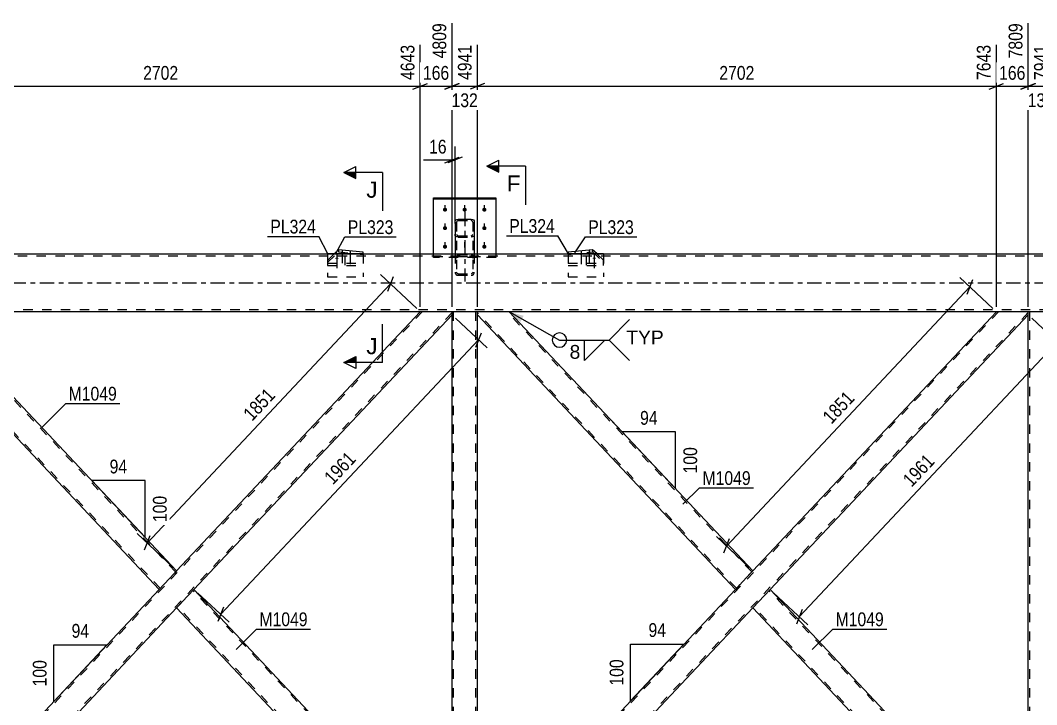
# Model space of a CAD drawing. Header units: millimetres. Extents: x -107 to 734, y -429 to 165.
# Drawn here: x 102.5 to 314.1, y -87.8 to 54.6 of the extents above; entities that cross this region are included whole.
import ezdxf

# ---------------------------------------------------------------- set-up
doc = ezdxf.new("R2010")
doc.units = ezdxf.units.MM
doc.linetypes.add('DXK_LINE_DOT2', pattern=[3.9198, 1.9599, -1.9599])
doc.linetypes.add('DXK_LINE_DOT3', pattern=[5.9187, 2.979, -0.9799, 0.9799, -0.9799])
doc.styles.add('Arial', font='ARIAL.TTF', dxfattribs={"height": 0.2})
doc.styles.add('Arial Narrow', font='ARIALN.TTF', dxfattribs={"height": 0.2})

# ---------------------------------------------------------------- blocks, each defined once
blk = doc.blocks.new('Bolt-761544594-1786 - 1651')
at = {"linetype": 'Continuous'}
for points in [[(168.38, 5), (168.3, 5.01), (168.23, 5.02), (168.17, 5.03), (168.11, 5.05), (168.07, 5.07), (168.04, 5.09), (168.02, 5.11), (168.02, 5.14), (168.04, 5.17), (168.07, 5.19), (168.11, 5.21), (168.17, 5.23), (168.23, 5.24), (168.3, 5.25), (168.38, 5.25), (168.45, 5.25), (168.52, 5.24), (168.59, 5.23), (168.65, 5.21), (168.69, 5.19), (168.72, 5.17), (168.74, 5.14), (168.74, 5.11), (168.72, 5.09), (168.69, 5.07), (168.65, 5.05), (168.59, 5.03), (168.52, 5.02), (168.45, 5.01)], [(169.45, 6.04), (169.37, 6.04), (169.3, 6.05), (169.24, 6.06), (169.18, 6.08), (169.14, 6.1), (169.1, 6.12), (169.09, 6.15), (169.09, 6.17), (169.1, 6.2), (169.14, 6.22), (169.18, 6.24), (169.24, 6.26), (169.3, 6.27), (169.37, 6.28), (169.45, 6.28), (169.52, 6.28), (169.59, 6.27), (169.66, 6.26), (169.71, 6.24), (169.76, 6.22), (169.79, 6.2), (169.81, 6.17), (169.81, 6.15), (169.79, 6.12), (169.76, 6.1), (169.71, 6.08), (169.66, 6.06), (169.59, 6.05), (169.52, 6.04)], [(171.14, 5.83), (171.07, 5.83), (171, 5.84), (170.93, 5.85), (170.88, 5.87), (170.83, 5.89), (170.8, 5.92), (170.79, 5.94), (170.79, 5.97), (170.8, 5.99), (170.83, 6.02), (170.88, 6.04), (170.93, 6.05), (171, 6.07), (171.07, 6.07), (171.14, 6.08), (171.22, 6.07), (171.29, 6.07), (171.36, 6.05), (171.41, 6.04), (171.46, 6.02), (171.49, 5.99), (171.5, 5.97), (171.5, 5.94), (171.49, 5.92), (171.46, 5.89), (171.41, 5.87), (171.36, 5.85), (171.29, 5.84), (171.22, 5.83)]]:
    blk.add_hatch(color=1, dxfattribs=at).paths.add_polyline_path(points)
at = {"color": 1, "linetype": 'Continuous'}
for p, q in [((169.45, 6.91), (169.45, 4.09)), ((171.14, 6.71), (171.14, 3.89)), ((168.38, 5.88), (168.38, 3.06))]:
    blk.add_line(p, q, dxfattribs=at)
at = {"color": 1, "linetype": 'DXK_LINE_DOT2'}
blk.add_line((170.07, 5.67), (170.07, 2.85), dxfattribs=at)
blk = doc.blocks.new('Part-761544594-1879 - 1651')
at = {"color": 2, "linetype": 'Continuous'}
for p, q in [((193, 12.66), (193.05, 12.89)), ((193.05, 12.89), (193.19, 13.09)), ((193.19, 13.09), (193.39, 13.22)), ((193.39, 13.22), (193.64, 13.26)), ((193.64, 13.26), (196.36, 13.26)), ((196.36, 13.26), (196.6, 13.22)), ((196.6, 13.22), (196.81, 13.09)), ((196.81, 13.09), (196.95, 12.89)), ((196.95, 12.89), (197, 12.66)), ((193, 12.66), (193, 6)), ((197, 12.66), (197, 6))]:
    blk.add_line(p, q, dxfattribs=at)
at = {"color": 7, "linetype": 'DXK_LINE_DOT2'}
for p, q in [((193.34, 12.78), (193.32, 12.66)), ((193.41, 12.87), (193.34, 12.78)), ((193.52, 12.94), (193.41, 12.87)), ((193.64, 12.96), (193.52, 12.94)), ((193.64, 12.96), (196.36, 12.96)), ((196.48, 12.94), (196.36, 12.96)), ((196.59, 12.87), (196.48, 12.94)), ((196.65, 12.78), (196.59, 12.87)), ((196.68, 12.66), (196.65, 12.78)), ((193.32, 12.66), (193.32, 2.25)), ((196.68, 12.66), (196.68, 2.25)), ((193.05, 9.88), (193, 10.11)), ((193.19, 9.68), (193.05, 9.88)), ((193.39, 9.55), (193.19, 9.68)), ((193.32, 10.11), (193.34, 9.99)), ((193.34, 9.99), (193.41, 9.89)), ((193.64, 9.5), (193.39, 9.55)), ((193.41, 9.89), (193.52, 9.83)), ((193.52, 9.83), (193.64, 9.8)), ((193.64, 9.8), (196.36, 9.8)), ((193.64, 9.5), (196.36, 9.5)), ((196.36, 9.8), (196.48, 9.83)), ((196.6, 9.55), (196.36, 9.5)), ((196.48, 9.83), (196.59, 9.89)), ((196.59, 9.89), (196.6, 9.92)), ((196.6, 9.92), (196.65, 9.99)), ((196.81, 9.68), (196.6, 9.55)), ((196.65, 9.99), (196.68, 10.11)), ((196.95, 9.88), (196.81, 9.68)), ((197, 10.11), (196.95, 9.88)), ((193, 6), (193, 2.25)), ((193.05, 5.41), (193, 5.15)), ((193.32, 5.15), (193.34, 5.28)), ((193.64, 5.83), (193.39, 5.77)), ((193.52, 5.46), (193.64, 5.49)), ((193.64, 5.83), (196.36, 5.83)), ((193.64, 5.49), (196.36, 5.49)), ((196.6, 5.77), (196.36, 5.83)), ((196.36, 5.49), (196.48, 5.46)), ((196.65, 5.28), (196.68, 5.15)), ((197, 5.15), (196.95, 5.41)), ((197, 6), (197, 2.25)), ((193, 2.25), (193.05, 1.99)), ((193.34, 2.12), (193.32, 2.25)), ((196.68, 2.25), (196.65, 2.12)), ((196.95, 1.99), (197, 2.25)), ((193.39, 1.62), (193.64, 1.57)), ((193.64, 1.91), (193.52, 1.94)), ((193.64, 1.91), (196.36, 1.91)), ((193.64, 1.57), (196.36, 1.57)), ((196.48, 1.94), (196.36, 1.91)), ((196.36, 1.57), (196.6, 1.62))]:
    blk.add_line(p, q, dxfattribs=at)
at = {"color": 7, "linetype": 'DXK_LINE_DOT3'}
blk.add_line((195, 14.8), (195, 0.28), dxfattribs=at)
at = {"color": 7, "linetype": 'DXK_LINE_DOT2'}
for centre, radius, start, end in [((193.65, 5.16), 0.331, 114.32, 159.2417), ((196.35, 5.16), 0.331, 20.7583, 65.68), ((196.33, 5.17), 0.662, 20.7583, 65.68), ((193.65, 2.24), 0.331, 200.7583, 245.68), ((196.35, 2.24), 0.331, 294.32, 339.2417), ((193.67, 2.22), 0.662, 200.7583, 245.68), ((196.33, 2.22), 0.662, 294.32, 339.2417)]:
    blk.add_arc(centre, radius, start, end, dxfattribs=at)
blk = doc.blocks.new('Part-761544594-1755 - 1651')
at = {"color": 2, "linetype": 'Continuous'}
for p, q in [((563.64, 6), (0, 6)), ((437.4, -6), (0, -6))]:
    blk.add_line(p, q, dxfattribs=at)
at = {"color": 7, "linetype": 'DXK_LINE_DOT2'}
for p, q in [((0, 5.6), (563.64, 5.6)), ((563.64, -5.6), (0, -5.6))]:
    blk.add_line(p, q, dxfattribs=at)
at = {"color": 7, "linetype": 'DXK_LINE_DOT3'}
blk.add_line((0, 0), (563.64, 0), dxfattribs=at)
blk = doc.blocks.new('Part-761544594-1883 - 1651')
at = {"color": 2, "linetype": 'Continuous'}
for p, q in [((216.53, 6.08), (216.53, 6)), ((216.53, 6.08), (223.92, 6.08)), ((223.92, 6.08), (223.92, 6))]:
    blk.add_line(p, q, dxfattribs=at)
at = {"color": 7, "linetype": 'DXK_LINE_DOT2'}
for p, q in [((216.53, 6), (216.53, 1.28)), ((223.92, 6), (223.92, 1.28)), ((216.53, 1.28), (223.92, 1.28))]:
    blk.add_line(p, q, dxfattribs=at)
blk = doc.blocks.new('Bolt-761544594-1757 - 1651')
at = {"linetype": 'Continuous'}
for points in [[(190.9, 15.65), (190.99, 15.64), (191.08, 15.61), (191.16, 15.57), (191.23, 15.51), (191.28, 15.44), (191.32, 15.36), (191.34, 15.28), (191.34, 15.19), (191.32, 15.11), (191.28, 15.03), (191.23, 14.96), (191.16, 14.9), (191.08, 14.86), (190.99, 14.83), (190.9, 14.82), (190.81, 14.83), (190.72, 14.86), (190.64, 14.9), (190.57, 14.96), (190.52, 15.03), (190.48, 15.11), (190.46, 15.19), (190.46, 15.28), (190.48, 15.36), (190.52, 15.44), (190.57, 15.51), (190.64, 15.57), (190.72, 15.61), (190.81, 15.64)], [(195, 15.65), (195.09, 15.64), (195.18, 15.61), (195.26, 15.57), (195.33, 15.51), (195.38, 15.44), (195.42, 15.36), (195.44, 15.28), (195.44, 15.19), (195.42, 15.11), (195.38, 15.03), (195.33, 14.96), (195.26, 14.9), (195.18, 14.86), (195.09, 14.83), (195, 14.82), (194.91, 14.83), (194.82, 14.86), (194.74, 14.9), (194.67, 14.96), (194.62, 15.03), (194.58, 15.11), (194.56, 15.19), (194.56, 15.28), (194.58, 15.36), (194.62, 15.44), (194.67, 15.51), (194.74, 15.57), (194.82, 15.61), (194.91, 15.64)], [(199.1, 15.65), (199.19, 15.64), (199.28, 15.61), (199.36, 15.57), (199.43, 15.51), (199.48, 15.44), (199.52, 15.36), (199.54, 15.28), (199.54, 15.19), (199.52, 15.11), (199.48, 15.03), (199.43, 14.96), (199.36, 14.9), (199.28, 14.86), (199.19, 14.83), (199.1, 14.82), (199.01, 14.83), (198.92, 14.86), (198.84, 14.9), (198.77, 14.96), (198.72, 15.03), (198.68, 15.11), (198.66, 15.19), (198.66, 15.28), (198.68, 15.36), (198.72, 15.44), (198.77, 15.51), (198.84, 15.57), (198.92, 15.61), (199.01, 15.64)], [(190.9, 11.8), (190.99, 11.79), (191.08, 11.76), (191.16, 11.72), (191.23, 11.66), (191.28, 11.59), (191.32, 11.51), (191.34, 11.43), (191.34, 11.34), (191.32, 11.26), (191.28, 11.18), (191.23, 11.11), (191.16, 11.05), (191.08, 11.01), (190.99, 10.98), (190.9, 10.97), (190.81, 10.98), (190.72, 11.01), (190.64, 11.05), (190.57, 11.11), (190.52, 11.18), (190.48, 11.26), (190.46, 11.34), (190.46, 11.43), (190.48, 11.51), (190.52, 11.59), (190.57, 11.66), (190.64, 11.72), (190.72, 11.76), (190.81, 11.79)], [(199.1, 11.8), (199.19, 11.79), (199.28, 11.76), (199.36, 11.72), (199.43, 11.66), (199.48, 11.59), (199.52, 11.51), (199.54, 11.43), (199.54, 11.34), (199.52, 11.26), (199.48, 11.18), (199.43, 11.11), (199.36, 11.05), (199.28, 11.01), (199.19, 10.98), (199.1, 10.97), (199.01, 10.98), (198.92, 11.01), (198.84, 11.05), (198.77, 11.11), (198.72, 11.18), (198.68, 11.26), (198.66, 11.34), (198.66, 11.43), (198.68, 11.51), (198.72, 11.59), (198.77, 11.66), (198.84, 11.72), (198.92, 11.76), (199.01, 11.79)], [(190.9, 7.94), (190.99, 7.94), (191.08, 7.91), (191.16, 7.87), (191.23, 7.81), (191.28, 7.74), (191.32, 7.66), (191.34, 7.57), (191.34, 7.49), (191.32, 7.4), (191.28, 7.32), (191.23, 7.25), (191.16, 7.2), (191.08, 7.15), (190.99, 7.13), (190.9, 7.12), (190.81, 7.13), (190.72, 7.15), (190.64, 7.2), (190.57, 7.25), (190.52, 7.32), (190.48, 7.4), (190.46, 7.49), (190.46, 7.57), (190.48, 7.66), (190.52, 7.74), (190.57, 7.81), (190.64, 7.87), (190.72, 7.91), (190.81, 7.94)], [(199.1, 7.94), (199.19, 7.94), (199.28, 7.91), (199.36, 7.87), (199.43, 7.81), (199.48, 7.74), (199.52, 7.66), (199.54, 7.57), (199.54, 7.49), (199.52, 7.4), (199.48, 7.32), (199.43, 7.25), (199.36, 7.2), (199.28, 7.15), (199.19, 7.13), (199.1, 7.12), (199.01, 7.13), (198.92, 7.15), (198.84, 7.2), (198.77, 7.25), (198.72, 7.32), (198.68, 7.4), (198.66, 7.49), (198.66, 7.57), (198.68, 7.66), (198.72, 7.74), (198.77, 7.81), (198.84, 7.87), (198.92, 7.91), (199.01, 7.94)]]:
    blk.add_hatch(color=1, dxfattribs=at).paths.add_polyline_path(points)
at = {"color": 1, "linetype": 'Continuous'}
for p, q in [((190.9, 15.06), (190.9, 16.19)), ((195, 15.06), (195, 16.19)), ((199.1, 15.06), (199.1, 16.19)), ((190.9, 11.21), (190.9, 12.34)), ((199.1, 11.21), (199.1, 12.34)), ((190.9, 7.35), (190.9, 8.49)), ((199.1, 7.35), (199.1, 8.49))]:
    blk.add_line(p, q, dxfattribs=at)
at = {"color": 1, "linetype": 'DXK_LINE_DOT2'}
blk.add_line((195, 7.35), (195, 8.49), dxfattribs=at)
blk = doc.blocks.new('Bolt-761544594-1758 - 1651')
at = {"linetype": 'Continuous'}
for points in [[(219.23, 5.83), (219.16, 5.83), (219.09, 5.84), (219.02, 5.85), (218.97, 5.87), (218.92, 5.89), (218.89, 5.92), (218.88, 5.94), (218.88, 5.97), (218.89, 5.99), (218.92, 6.02), (218.97, 6.04), (219.02, 6.05), (219.09, 6.07), (219.16, 6.07), (219.23, 6.08), (219.31, 6.07), (219.38, 6.07), (219.45, 6.05), (219.5, 6.04), (219.55, 6.02), (219.58, 5.99), (219.59, 5.97), (219.59, 5.94), (219.58, 5.92), (219.55, 5.89), (219.5, 5.87), (219.45, 5.85), (219.38, 5.84), (219.31, 5.83)], [(220.93, 6.04), (220.86, 6.04), (220.78, 6.05), (220.72, 6.06), (220.66, 6.08), (220.62, 6.1), (220.59, 6.12), (220.57, 6.15), (220.57, 6.17), (220.59, 6.2), (220.62, 6.22), (220.66, 6.24), (220.72, 6.26), (220.78, 6.27), (220.86, 6.28), (220.93, 6.28), (221.01, 6.28), (221.08, 6.27), (221.14, 6.26), (221.2, 6.24), (221.24, 6.22), (221.27, 6.2), (221.29, 6.17), (221.29, 6.15), (221.27, 6.12), (221.24, 6.1), (221.2, 6.08), (221.14, 6.06), (221.08, 6.05), (221.01, 6.04)], [(222, 5), (221.93, 5.01), (221.85, 5.02), (221.79, 5.03), (221.73, 5.05), (221.69, 5.07), (221.66, 5.09), (221.64, 5.12), (221.64, 5.14), (221.66, 5.17), (221.69, 5.19), (221.73, 5.21), (221.79, 5.23), (221.85, 5.24), (221.93, 5.25), (222, 5.25), (222.08, 5.25), (222.15, 5.24), (222.21, 5.23), (222.27, 5.21), (222.31, 5.19), (222.34, 5.17), (222.36, 5.14), (222.36, 5.12), (222.34, 5.09), (222.31, 5.07), (222.27, 5.05), (222.21, 5.03), (222.15, 5.02), (222.08, 5.01)]]:
    blk.add_hatch(color=1, dxfattribs=at).paths.add_polyline_path(points)
at = {"color": 1, "linetype": 'Continuous'}
for p, q in [((219.23, 6.71), (219.23, 3.89)), ((220.93, 6.91), (220.93, 4.09)), ((222, 5.88), (222, 3.06))]:
    blk.add_line(p, q, dxfattribs=at)
at = {"color": 1, "linetype": 'DXK_LINE_DOT2'}
blk.add_line((220.3, 5.67), (220.3, 2.85), dxfattribs=at)
blk = doc.blocks.new('Part-761544594-1886 - 1651')
at = {"color": 2, "linetype": 'Continuous'}
for p, q in [((188.5, 6), (188.5, 17.71)), ((188.5, 17.71), (201.5, 17.71)), ((188.5, 17.49), (201.5, 17.49)), ((201.5, 17.71), (201.5, 6))]:
    blk.add_line(p, q, dxfattribs=at)
at = {"color": 7, "linetype": 'DXK_LINE_DOT2'}
for p, q in [((188.5, 5.28), (188.5, 6)), ((188.5, 5.49), (201.5, 5.49)), ((201.5, 5.28), (188.5, 5.28)), ((201.5, 6), (201.5, 5.28))]:
    blk.add_line(p, q, dxfattribs=at)
blk = doc.blocks.new('Part-761544594-1898 - 1651')
at = {"color": 2, "linetype": 'Continuous'}
for p, q in [((166.46, 6.08), (166.46, 6)), ((166.46, 6.08), (173.85, 6.08)), ((173.85, 6.08), (173.85, 6))]:
    blk.add_line(p, q, dxfattribs=at)
at = {"color": 7, "linetype": 'DXK_LINE_DOT2'}
for p, q in [((166.46, 6), (166.46, 1.28)), ((173.85, 6), (173.85, 1.28)), ((166.46, 1.28), (173.85, 1.28))]:
    blk.add_line(p, q, dxfattribs=at)
blk = doc.blocks.new('Part-761544594-1921 - 1651')
at = {"color": 7, "linetype": 'DXK_LINE_DOT2'}
for p, q in [((317.64, -6), (312.36, -6)), ((312.36, -6.66), (312.36, -6)), ((312.68, -121.6), (312.68, -6)), ((317.32, -121.6), (317.32, -6)), ((317.64, -6.66), (317.64, -6)), ((312.36, -121.6), (312.36, -120.94)), ((312.36, -121.6), (317.64, -121.6)), ((317.64, -121.6), (317.64, -120.94))]:
    blk.add_line(p, q, dxfattribs=at)
at = {"color": 2, "linetype": 'Continuous'}
for p, q in [((312.36, -120.94), (312.36, -6.66)), ((317.64, -120.94), (317.64, -6.66))]:
    blk.add_line(p, q, dxfattribs=at)
blk = doc.blocks.new('Part-761544594-1931 - 1651')
at = {"color": 7, "linetype": 'DXK_LINE_DOT2'}
for p, q in [((197.64, -6), (192.36, -6)), ((192.36, -6.66), (192.36, -6)), ((192.68, -121.6), (192.68, -6)), ((197.32, -121.6), (197.32, -6)), ((197.64, -6.66), (197.64, -6)), ((192.36, -121.6), (192.36, -120.94)), ((192.36, -121.6), (197.64, -121.6)), ((197.64, -121.6), (197.64, -120.94))]:
    blk.add_line(p, q, dxfattribs=at)
at = {"color": 2, "linetype": 'Continuous'}
for p, q in [((192.36, -120.94), (192.36, -6.66)), ((197.64, -120.94), (197.64, -6.66))]:
    blk.add_line(p, q, dxfattribs=at)
blk = doc.blocks.new('Part-761544594-1944 - 1651')
at = {"color": 2, "linetype": 'Continuous'}
for p, q in [((135, -67.65), (138.62, -63.8)), ((138.62, -63.8), (192.36, -120.94)), ((185.73, -121.6), (135, -67.65)), ((192.36, -120.94), (192.36, -121.6))]:
    blk.add_line(p, q, dxfattribs=at)
at = {"color": 7, "linetype": 'DXK_LINE_DOT2'}
for p, q in [((192.36, -121.41), (138.4, -64.03)), ((135.22, -67.42), (135.24, -67.4)), ((186.17, -121.6), (135.22, -67.42)), ((192.36, -121.6), (185.73, -121.6))]:
    blk.add_line(p, q, dxfattribs=at)
blk = doc.blocks.new('Part-761544594-1949 - 1651')
at = {"color": 2, "linetype": 'Continuous'}
for p, q in [((255, -67.65), (258.62, -63.8)), ((258.62, -63.8), (312.36, -120.94)), ((305.73, -121.6), (255, -67.65)), ((312.36, -120.94), (312.36, -121.6))]:
    blk.add_line(p, q, dxfattribs=at)
at = {"color": 7, "linetype": 'DXK_LINE_DOT2'}
for p, q in [((312.36, -121.41), (258.4, -64.03)), ((255.22, -67.42), (255.24, -67.4)), ((306.17, -121.6), (255.22, -67.42)), ((312.36, -121.6), (305.73, -121.6))]:
    blk.add_line(p, q, dxfattribs=at)
blk = doc.blocks.new('Part-761544594-1969 - 1651')
at = {"color": 7, "linetype": 'DXK_LINE_DOT2'}
for p, q in [((186.17, -6), (77.64, -121.41)), ((192.36, -6.19), (83.83, -121.6)), ((192.36, -6), (185.73, -6)), ((135, -59.95), (131.38, -63.8)), ((138.62, -63.8), (135, -67.65)), ((84.27, -121.6), (77.64, -121.6))]:
    blk.add_line(p, q, dxfattribs=at)
at = {"color": 2, "linetype": 'Continuous'}
for p, q in [((185.73, -6), (135, -59.95)), ((192.36, -6.66), (192.36, -6)), ((192.36, -6.66), (138.62, -63.8)), ((131.38, -63.8), (77.64, -120.94)), ((84.27, -121.6), (135, -67.65)), ((77.64, -121.6), (77.64, -120.94))]:
    blk.add_line(p, q, dxfattribs=at)
blk = doc.blocks.new('Part-761544594-1974 - 1651')
at = {"color": 2, "linetype": 'Continuous'}
for p, q in [((77.64, -6.66), (77.64, -6)), ((135, -59.95), (84.27, -6)), ((131.38, -63.8), (77.64, -6.66)), ((134.56, -60.41), (131.38, -63.8)), ((135, -59.95), (134.56, -60.41))]:
    blk.add_line(p, q, dxfattribs=at)
at = {"color": 7, "linetype": 'DXK_LINE_DOT2'}
for p, q in [((84.27, -6), (77.64, -6)), ((131.6, -63.57), (77.64, -6.19)), ((134.78, -60.18), (83.83, -6)), ((131.6, -63.57), (131.61, -63.55))]:
    blk.add_line(p, q, dxfattribs=at)
blk = doc.blocks.new('Part-761544594-1979 - 1651')
at = {"color": 7, "linetype": 'DXK_LINE_DOT2'}
for p, q in [((306.17, -6), (197.64, -121.41)), ((312.36, -6.19), (203.83, -121.6)), ((312.36, -6), (305.73, -6)), ((255, -59.95), (251.38, -63.8)), ((258.62, -63.8), (255, -67.65)), ((204.27, -121.6), (197.64, -121.6))]:
    blk.add_line(p, q, dxfattribs=at)
at = {"color": 2, "linetype": 'Continuous'}
for p, q in [((305.73, -6), (255, -59.95)), ((312.36, -6.66), (312.36, -6)), ((312.36, -6.66), (258.62, -63.8)), ((251.38, -63.8), (197.64, -120.94)), ((204.27, -121.6), (255, -67.65)), ((197.64, -121.6), (197.64, -120.94))]:
    blk.add_line(p, q, dxfattribs=at)
blk = doc.blocks.new('Part-761544594-1990 - 1651')
at = {"color": 2, "linetype": 'Continuous'}
for p, q in [((197.64, -6.66), (197.64, -6)), ((255, -59.95), (204.27, -6)), ((251.38, -63.8), (197.64, -6.66)), ((254.56, -60.41), (251.38, -63.8)), ((255, -59.95), (254.56, -60.41))]:
    blk.add_line(p, q, dxfattribs=at)
at = {"color": 7, "linetype": 'DXK_LINE_DOT2'}
for p, q in [((204.27, -6), (197.64, -6)), ((251.6, -63.57), (197.64, -6.19)), ((254.78, -60.18), (203.83, -6)), ((251.6, -63.57), (251.61, -63.55))]:
    blk.add_line(p, q, dxfattribs=at)
blk = doc.blocks.new('Part-761544594-2110 - 1651')
at = {"color": 7, "linetype": 'DXK_LINE_DOT2'}
for p, q in [((166.46, 4.26), (168.73, 6.45)), ((168.73, 6.9), (168.73, 6.45)), ((168.73, 6.45), (173.85, 5.93)), ((167.88, 6.08), (166.46, 4.71)), ((166.46, 4.71), (166.46, 3.64)), ((173.85, 6.08), (173.85, 3.64)), ((166.46, 4.09), (173.85, 4.09)), ((166.46, 3.64), (173.85, 3.64))]:
    blk.add_line(p, q, dxfattribs=at)
at = {"color": 2, "linetype": 'Continuous'}
for p, q in [((168.73, 6.9), (167.88, 6.08)), ((173.85, 6.39), (168.73, 6.9)), ((173.85, 6.08), (173.85, 6.39))]:
    blk.add_line(p, q, dxfattribs=at)
blk = doc.blocks.new('Part-761544594-2113 - 1651')
at = {"color": 2, "linetype": 'Continuous'}
for p, q in [((221.65, 6.9), (216.53, 6.39)), ((216.53, 6.39), (216.53, 6.08)), ((222.5, 6.08), (221.65, 6.9))]:
    blk.add_line(p, q, dxfattribs=at)
at = {"color": 7, "linetype": 'DXK_LINE_DOT2'}
for p, q in [((216.53, 5.93), (221.65, 6.45)), ((221.65, 6.9), (221.65, 6.45)), ((221.65, 6.45), (223.92, 4.26)), ((216.53, 6.08), (216.53, 3.64)), ((223.92, 4.71), (222.5, 6.08)), ((223.92, 3.64), (223.92, 4.71)), ((216.53, 4.09), (223.92, 4.09)), ((216.53, 3.64), (223.92, 3.64))]:
    blk.add_line(p, q, dxfattribs=at)
blk = doc.blocks.new('AngleDimension-761544594-10087 - 1651')
at = {"color": 7, "linetype": 'Continuous'}
for p, q in [((109.41, -75.36), (120.5, -75.36)), ((109.41, -87.16), (120.5, -75.36)), ((109.41, -87.16), (109.41, -75.36)), ((117.59, -78.46), (120.5, -75.36))]:
    blk.add_line(p, q, dxfattribs=at)
at = {"color": 0}
for points in [[(117.38, -74.46), (117.38, -70.26), (112.53, -70.26), (112.53, -74.46)], [(108.51, -77.92), (104.31, -77.92), (104.31, -84.6), (108.51, -84.6)]]:
    blk.add_wipeout(points, dxfattribs=at)
at = {"color": 3, "style": 'Arial Narrow'}
blk.add_text('94', height=2.863, dxfattribs=at).set_placement((113.13, -73.86))
blk.add_text('100', height=2.863, rotation=90.0002, dxfattribs=at).set_placement((107.91, -84))
blk = doc.blocks.new('StraightDimension-761544594-9947 - 1651')
at = {"color": 7, "linetype": 'Continuous'}
for p, q in [((313.09, -7.35), (320.17, -14.01)), ((264.69, -69.5), (318.42, -12.36)), ((317.83, -13.87), (319.02, -10.86)), ((259.35, -64.49), (266.44, -71.15)), ((265.28, -68), (264.1, -71.01))]:
    blk.add_line(p, q, dxfattribs=at)
at = {"color": 0}
blk.add_wipeout([(293.93, -37.32), (290.87, -34.44), (285.04, -40.64), (288.09, -43.52)], dxfattribs=at)
at = {"color": 3, "style": 'Arial Narrow'}
blk.add_text('1961', height=2.863, rotation=46.7591, dxfattribs=at).set_placement((288.07, -42.67))
blk = doc.blocks.new('StraightDimension-761544594-2381 - 1651')
at = {"color": 7, "linetype": 'Continuous'}
for p, q in [((77.64, -5), (77.64, 49.55)), ((185.73, -5), (185.73, 49.55)), ((79.14, 41.53), (76.14, 40.33)), ((77.64, 40.93), (185.73, 40.93)), ((184.23, 40.33), (187.23, 41.53))]:
    blk.add_line(p, q, dxfattribs=at)
at = {"color": 0, "linetype": 'Continuous'}
blk.add_wipeout([(185.13, 50.15), (180.93, 50.15), (180.93, 41.63), (185.13, 41.63)], dxfattribs=at)
at = {"color": 0}
blk.add_wipeout([(135.94, 41.68), (135.94, 45.88), (127.43, 45.88), (127.43, 41.68)], dxfattribs=at)
at = {"color": 3, "linetype": 'Continuous', "style": 'Arial Narrow'}
blk.add_text('4643', height=2.863, rotation=90.0002, dxfattribs=at).set_placement((184.53, 42.23))
at = {"color": 3, "style": 'Arial Narrow'}
blk.add_text('2702', height=2.863, dxfattribs=at).set_placement((128.03, 42.28))
blk = doc.blocks.new('StraightDimension-761544594-2351 - 1651')
at = {"color": 7, "linetype": 'Continuous'}
for p, q in [((197.64, -5), (197.64, 49.55)), ((305.73, -5), (305.73, 49.55)), ((199.14, 41.53), (196.14, 40.33)), ((197.64, 40.93), (305.73, 40.93)), ((304.23, 40.33), (307.23, 41.53))]:
    blk.add_line(p, q, dxfattribs=at)
at = {"color": 0, "linetype": 'Continuous'}
blk.add_wipeout([(305.13, 50.15), (300.93, 50.15), (300.93, 41.63), (305.13, 41.63)], dxfattribs=at)
at = {"color": 0}
blk.add_wipeout([(255.94, 41.68), (255.94, 45.88), (247.43, 45.88), (247.43, 41.68)], dxfattribs=at)
at = {"color": 3, "linetype": 'Continuous', "style": 'Arial Narrow'}
blk.add_text('7643', height=2.863, rotation=90.0002, dxfattribs=at).set_placement((304.53, 42.23))
at = {"color": 3, "style": 'Arial Narrow'}
blk.add_text('2702', height=2.863, dxfattribs=at).set_placement((248.03, 42.28))
blk = doc.blocks.new('AngleDimension-761544594-10115 - 1651')
at = {"color": 7, "linetype": 'Continuous'}
for p, q in [((229.56, -75.2), (240.65, -75.2)), ((229.56, -87), (240.65, -75.2)), ((229.56, -87), (229.56, -75.2)), ((239.02, -76.94), (240.65, -75.2))]:
    blk.add_line(p, q, dxfattribs=at)
at = {"color": 0}
for points in [[(237.53, -74.3), (237.53, -70.1), (232.68, -70.1), (232.68, -74.3)], [(228.66, -77.76), (224.46, -77.76), (224.46, -84.44), (228.66, -84.44)]]:
    blk.add_wipeout(points, dxfattribs=at)
at = {"color": 3, "style": 'Arial Narrow'}
blk.add_text('94', height=2.863, dxfattribs=at).set_placement((233.28, -73.7))
blk.add_text('100', height=2.863, rotation=90.0002, dxfattribs=at).set_placement((228.06, -83.84))
blk = doc.blocks.new('AngleDimension-761544594-10101 - 1651')
at = {"color": 7, "linetype": 'Continuous'}
for p, q in [((225.55, -28.63), (227.81, -31.03)), ((238.91, -31.03), (227.81, -31.03)), ((238.91, -42.83), (227.81, -31.03)), ((238.91, -42.83), (238.91, -31.03))]:
    blk.add_line(p, q, dxfattribs=at)
at = {"color": 0}
for points in [[(235.78, -30.13), (235.78, -25.93), (230.93, -25.93), (230.93, -30.13)], [(244.01, -33.59), (239.81, -33.59), (239.81, -40.27), (244.01, -40.27)]]:
    blk.add_wipeout(points, dxfattribs=at)
at = {"color": 3, "style": 'Arial Narrow'}
blk.add_text('94', height=2.863, dxfattribs=at).set_placement((231.53, -29.53))
blk.add_text('100', height=2.863, rotation=90.0002, dxfattribs=at).set_placement((243.41, -39.67))
blk = doc.blocks.new('StraightDimension-761544594-14668 - 1651')
at = {"color": 7, "linetype": 'Continuous'}
for p, q in [((192.36, -5), (192.36, 28.42)), ((193, 12.34), (193, 28.42)), ((190.86, 24.97), (193.86, 26.17)), ((194.5, 26.17), (191.5, 24.97)), ((192.36, 25.57), (193, 25.57))]:
    blk.add_line(p, q, dxfattribs=at)
at = {"color": 0}
blk.add_wipeout([(191.84, 26.32), (191.84, 30.52), (186.98, 30.52), (186.98, 26.32)], dxfattribs=at)
at = {"color": 7, "linetype": 'Continuous'}
blk.add_line((192.36, 25.57), (186.45, 25.57), dxfattribs=at)
blk.add_line((192.36, 25.57), (186.45, 25.57), dxfattribs=at)
at = {"color": 3, "style": 'Arial Narrow'}
blk.add_text('16', height=2.863, dxfattribs=at).set_placement((187.58, 26.92))
blk = doc.blocks.new('StraightDimension-761544594-2340 - 1651')
at = {"color": 7, "linetype": 'Continuous'}
for p, q in [((312.36, -5), (312.36, 54.05)), ((305.73, -5), (305.73, 49.55)), ((304.23, 40.33), (307.23, 41.53)), ((305.73, 40.93), (312.36, 40.93)), ((313.86, 41.53), (310.86, 40.33))]:
    blk.add_line(p, q, dxfattribs=at)
at = {"color": 0}
blk.add_wipeout([(312.39, 41.68), (312.39, 45.88), (305.7, 45.88), (305.7, 41.68)], dxfattribs=at)
at = {"color": 0, "linetype": 'Continuous'}
blk.add_wipeout([(311.76, 54.65), (307.56, 54.65), (307.56, 46.13), (311.76, 46.13)], dxfattribs=at)
at = {"color": 3, "linetype": 'Continuous', "style": 'Arial Narrow'}
blk.add_text('7809', height=2.863, rotation=90.0002, dxfattribs=at).set_placement((311.16, 46.73))
at = {"color": 3, "style": 'Arial Narrow'}
blk.add_text('166', height=2.863, dxfattribs=at).set_placement((306.3, 42.28))
blk = doc.blocks.new('StraightDimension-761544594-2370 - 1651')
at = {"color": 7, "linetype": 'Continuous'}
for p, q in [((192.36, -5), (192.36, 54.05)), ((185.73, -5), (185.73, 49.55)), ((184.23, 40.33), (187.23, 41.53)), ((185.73, 40.93), (192.36, 40.93)), ((193.86, 41.53), (190.86, 40.33))]:
    blk.add_line(p, q, dxfattribs=at)
at = {"color": 0}
blk.add_wipeout([(192.39, 41.68), (192.39, 45.88), (185.7, 45.88), (185.7, 41.68)], dxfattribs=at)
at = {"color": 0, "linetype": 'Continuous'}
blk.add_wipeout([(191.76, 54.65), (187.56, 54.65), (187.56, 46.13), (191.76, 46.13)], dxfattribs=at)
at = {"color": 3, "linetype": 'Continuous', "style": 'Arial Narrow'}
blk.add_text('4809', height=2.863, rotation=90.0002, dxfattribs=at).set_placement((191.16, 46.73))
at = {"color": 3, "style": 'Arial Narrow'}
blk.add_text('166', height=2.863, dxfattribs=at).set_placement((186.3, 42.28))
blk = doc.blocks.new('StraightDimension-761544594-2332 - 1651')
at = {"color": 7, "linetype": 'Continuous'}
for p, q in [((312.36, -5), (312.36, 54.05)), ((317.64, -5), (317.64, 49.55)), ((310.86, 40.33), (313.86, 41.53)), ((312.36, 40.93), (317.64, 40.93)), ((319.14, 41.53), (316.14, 40.33))]:
    blk.add_line(p, q, dxfattribs=at)
at = {"color": 0, "linetype": 'Continuous'}
blk.add_wipeout([(317.04, 50.15), (312.84, 50.15), (312.84, 41.63), (317.04, 41.63)], dxfattribs=at)
at = {"color": 0}
blk.add_wipeout([(318.34, 35.98), (318.34, 40.18), (311.66, 40.18), (311.66, 35.98)], dxfattribs=at)
at = {"color": 3, "linetype": 'Continuous', "style": 'Arial Narrow'}
blk.add_text('7941', height=2.863, rotation=90.0002, dxfattribs=at).set_placement((316.44, 42.23))
at = {"color": 3, "style": 'Arial Narrow'}
blk.add_text('132', height=2.863, dxfattribs=at).set_placement((312.26, 36.58))
blk = doc.blocks.new('StraightDimension-761544594-2362 - 1651')
at = {"color": 7, "linetype": 'Continuous'}
for p, q in [((192.36, -5), (192.36, 54.05)), ((197.64, -5), (197.64, 49.55)), ((190.86, 40.33), (193.86, 41.53)), ((192.36, 40.93), (197.64, 40.93)), ((199.14, 41.53), (196.14, 40.33))]:
    blk.add_line(p, q, dxfattribs=at)
at = {"color": 0, "linetype": 'Continuous'}
blk.add_wipeout([(197.04, 50.15), (192.84, 50.15), (192.84, 41.63), (197.04, 41.63)], dxfattribs=at)
at = {"color": 0}
blk.add_wipeout([(198.34, 35.98), (198.34, 40.18), (191.66, 40.18), (191.66, 35.98)], dxfattribs=at)
at = {"color": 3, "linetype": 'Continuous', "style": 'Arial Narrow'}
blk.add_text('4941', height=2.863, rotation=90.0002, dxfattribs=at).set_placement((196.44, 42.23))
at = {"color": 3, "style": 'Arial Narrow'}
blk.add_text('132', height=2.863, dxfattribs=at).set_placement((192.26, 36.58))
blk = doc.blocks.new('StraightDimension-761544594-9872 - 1651')
at = {"color": 7, "linetype": 'Continuous'}
for p, q in [((185, -5.31), (177.49, 1.75)), ((178.98, -1.71), (180.16, 1.3)), ((128.84, -54.15), (179.57, -0.2)), ((134.27, -59.26), (126.76, -52.2)), ((129.43, -52.65), (128.25, -55.65))]:
    blk.add_line(p, q, dxfattribs=at)
at = {"color": 0}
blk.add_wipeout([(156.57, -23.56), (153.51, -20.69), (147.68, -26.89), (150.74, -29.76)], dxfattribs=at)
at = {"color": 3, "style": 'Arial Narrow'}
blk.add_text('1851', height=2.863, rotation=46.7591, dxfattribs=at).set_placement((150.72, -28.92))
blk = doc.blocks.new('StraightDimension-761544594-9907 - 1651')
at = {"color": 7, "linetype": 'Continuous'}
for p, q in [((193.09, -7.35), (199.65, -13.52)), ((197.31, -13.38), (198.5, -10.37)), ((144.17, -69.01), (197.9, -11.88)), ((139.35, -64.49), (145.92, -70.66)), ((144.76, -67.51), (143.58, -70.52))]:
    blk.add_line(p, q, dxfattribs=at)
at = {"color": 0}
blk.add_wipeout([(173.41, -36.83), (170.35, -33.95), (164.51, -40.15), (167.57, -43.03)], dxfattribs=at)
at = {"color": 3, "style": 'Arial Narrow'}
blk.add_text('1961', height=2.863, rotation=46.7591, dxfattribs=at).set_placement((167.55, -42.18))
blk = doc.blocks.new('StraightDimension-761544594-9926 - 1651')
at = {"color": 7, "linetype": 'Continuous'}
for p, q in [((305, -5.31), (298.16, 1.12)), ((299.64, -2.33), (300.83, 0.67)), ((249.5, -54.78), (300.24, -0.83)), ((254.27, -59.26), (247.43, -52.82)), ((250.09, -53.27), (248.91, -56.28))]:
    blk.add_line(p, q, dxfattribs=at)
at = {"color": 0}
blk.add_wipeout([(277.24, -24.19), (274.18, -21.31), (268.35, -27.51), (271.41, -30.39)], dxfattribs=at)
at = {"color": 3, "style": 'Arial Narrow'}
blk.add_text('1851', height=2.863, rotation=46.7591, dxfattribs=at).set_placement((271.38, -29.54))
blk = doc.blocks.new('AngleDimension-761544594-10071 - 1651')
at = {"color": 7, "linetype": 'Continuous'}
for p, q in [((115.46, -39.17), (117.33, -41.16)), ((128.43, -41.16), (117.33, -41.16)), ((128.43, -52.96), (117.33, -41.16)), ((128.43, -52.96), (128.43, -41.16))]:
    blk.add_line(p, q, dxfattribs=at)
at = {"color": 0}
for points in [[(125.31, -40.26), (125.31, -36.06), (120.45, -36.06), (120.45, -40.26)], [(133.53, -43.72), (129.33, -43.72), (129.33, -50.4), (133.53, -50.4)]]:
    blk.add_wipeout(points, dxfattribs=at)
at = {"color": 3, "style": 'Arial Narrow'}
blk.add_text('94', height=2.863, dxfattribs=at).set_placement((121.05, -39.66))
blk.add_text('100', height=2.863, rotation=90.0002, dxfattribs=at).set_placement((132.93, -49.8))
blk = doc.blocks.new('WeldMark-761544594-3334 - 1651')
at = {"linetype": 'Continuous'}
blk.add_hatch(color=30, dxfattribs=at).paths.add_polyline_path([(206.56, -8.17), (204.31, -6.04), (207.29, -6.86)])
at = {"color": 30, "linetype": 'Continuous'}
blk.add_line((204.31, -6.04), (214.75, -11.9), dxfattribs=at)
at = {"color": 3, "linetype": 'Continuous'}
for q in [(229.36, -7.62), (229.36, -16.19)]:
    blk.add_line((225.07, -11.9), q, dxfattribs=at)
blk.add_arc((214.75, -11.9), 1.5, 90, 270, dxfattribs=at)
at = {"color": 0}
blk.add_wipeout([(219.27, -16), (219.27, -12.6), (216.65, -12.6), (216.65, -16)], dxfattribs=at)
at = {"color": 30, "linetype": 'Continuous'}
blk.add_line((214.75, -11.9), (225.07, -11.9), dxfattribs=at)
at = {"color": 3, "linetype": 'Continuous'}
for p, q in [((219.93, -11.9), (224.21, -11.9)), ((224.21, -11.9), (219.93, -16.19)), ((219.93, -16.19), (219.93, -11.9))]:
    blk.add_line(p, q, dxfattribs=at)
blk.add_arc((214.75, -11.9), 1.5, 270, 90, dxfattribs=at)
at = {"color": 3, "style": 'Arial'}
blk.add_text('8', height=2.87, dxfattribs=at).set_placement((216.85, -15.8))
at = {"color": 0, "linetype": 'Continuous'}
blk.add_wipeout([(236.45, -12.8), (236.45, -9.8), (228.67, -9.8), (228.67, -12.8)], dxfattribs=at)
blk.add_wipeout([(236.45, -12.8), (236.45, -9.8), (228.67, -9.8), (228.67, -12.8)], dxfattribs=at)
at = {"color": 3, "linetype": 'Continuous', "style": 'Arial'}
blk.add_text('TYP', height=2.865, dxfattribs=at).set_placement((228.67, -12.8))
blk = doc.blocks.new('Mark-761544594-10339 - 1651')
at = {"color": 0}
blk.add_wipeout([(180.16, 10.16), (180.16, 13.16), (170.66, 13.16), (170.66, 10.16)], dxfattribs=at)
blk.add_wipeout([(180.16, 10.16), (180.16, 13.16), (170.66, 13.16), (170.66, 10.16)], dxfattribs=at)
at = {"color": 30, "linetype": 'Continuous'}
for p, q in [((168.16, 6.14), (170.06, 9.56)), ((170.06, 9.56), (180.76, 9.56))]:
    blk.add_line(p, q, dxfattribs=at)
at = {"color": 3, "style": 'Arial Narrow'}
blk.add_text('PL323', height=2.863, dxfattribs=at).set_placement((170.66, 10.16))
blk = doc.blocks.new('Mark-761544594-9361 - 1651')
at = {"color": 0}
blk.add_wipeout([(162.3, -71.46), (162.3, -68.46), (152.25, -68.46), (152.25, -71.46)], dxfattribs=at)
blk.add_wipeout([(162.3, -71.46), (162.3, -68.46), (152.25, -68.46), (152.25, -71.46)], dxfattribs=at)
at = {"color": 30, "linetype": 'Continuous'}
for p, q in [((147.4, -76.3), (151.65, -72.06)), ((151.65, -72.06), (162.9, -72.06))]:
    blk.add_line(p, q, dxfattribs=at)
at = {"color": 3, "style": 'Arial Narrow'}
blk.add_text('M1049', height=2.863, dxfattribs=at).set_placement((152.25, -71.46))
blk = doc.blocks.new('Mark-761544594-9364 - 1651')
at = {"color": 0}
blk.add_wipeout([(282.3, -71.46), (282.3, -68.46), (272.25, -68.46), (272.25, -71.46)], dxfattribs=at)
blk.add_wipeout([(282.3, -71.46), (282.3, -68.46), (272.25, -68.46), (272.25, -71.46)], dxfattribs=at)
at = {"color": 30, "linetype": 'Continuous'}
for p, q in [((267.4, -76.3), (271.65, -72.06)), ((271.65, -72.06), (282.9, -72.06))]:
    blk.add_line(p, q, dxfattribs=at)
at = {"color": 3, "style": 'Arial Narrow'}
blk.add_text('M1049', height=2.863, dxfattribs=at).set_placement((272.25, -71.46))
blk = doc.blocks.new('Mark-761544594-9373 - 1651')
at = {"color": 0}
blk.add_wipeout([(122.56, -24.5), (122.56, -21.5), (112.51, -21.5), (112.51, -24.5)], dxfattribs=at)
blk.add_wipeout([(122.56, -24.5), (122.56, -21.5), (112.51, -21.5), (112.51, -24.5)], dxfattribs=at)
at = {"color": 30, "linetype": 'Continuous'}
for p, q in [((106.92, -30.09), (111.91, -25.1)), ((111.91, -25.1), (123.16, -25.1))]:
    blk.add_line(p, q, dxfattribs=at)
at = {"color": 3, "style": 'Arial Narrow'}
blk.add_text('M1049', height=2.863, dxfattribs=at).set_placement((112.51, -24.5))
blk = doc.blocks.new('Mark-761544594-9379 - 1651')
at = {"color": 0}
blk.add_wipeout([(254.58, -42.07), (254.58, -39.07), (244.53, -39.07), (244.53, -42.07)], dxfattribs=at)
blk.add_wipeout([(254.58, -42.07), (254.58, -39.07), (244.53, -39.07), (244.53, -42.07)], dxfattribs=at)
at = {"color": 30, "linetype": 'Continuous'}
for p, q in [((240.45, -46.06), (243.93, -42.67)), ((243.93, -42.67), (255.18, -42.67))]:
    blk.add_line(p, q, dxfattribs=at)
at = {"color": 3, "style": 'Arial Narrow'}
blk.add_text('M1049', height=2.863, dxfattribs=at).set_placement((244.53, -42.07))
blk = doc.blocks.new('Mark-761544594-10333 - 1651')
at = {"color": 0}
blk.add_wipeout([(213.79, 10.41), (213.79, 13.41), (204.28, 13.41), (204.28, 10.41)], dxfattribs=at)
blk.add_wipeout([(213.79, 10.41), (213.79, 13.41), (204.28, 13.41), (204.28, 10.41)], dxfattribs=at)
at = {"color": 30, "linetype": 'Continuous'}
for p in [(203.68, 9.81), (216.59, 6.03)]:
    blk.add_line(p, (214.39, 9.81), dxfattribs=at)
at = {"color": 3, "style": 'Arial Narrow'}
blk.add_text('PL324', height=2.863, dxfattribs=at).set_placement((204.28, 10.41))
blk = doc.blocks.new('Mark-761544594-10336 - 1651')
at = {"color": 0}
blk.add_wipeout([(164.02, 10.28), (164.02, 13.28), (154.52, 13.28), (154.52, 10.28)], dxfattribs=at)
blk.add_wipeout([(164.02, 10.28), (164.02, 13.28), (154.52, 13.28), (154.52, 10.28)], dxfattribs=at)
at = {"color": 30, "linetype": 'Continuous'}
for p in [(153.92, 9.68), (166.52, 6.03)]:
    blk.add_line(p, (164.62, 9.68), dxfattribs=at)
at = {"color": 3, "style": 'Arial Narrow'}
blk.add_text('PL324', height=2.863, dxfattribs=at).set_placement((154.52, 10.28))
blk = doc.blocks.new('Mark-761544594-10348 - 1651')
at = {"color": 0}
blk.add_wipeout([(230.23, 10.16), (230.23, 13.16), (220.73, 13.16), (220.73, 10.16)], dxfattribs=at)
blk.add_wipeout([(230.23, 10.16), (230.23, 13.16), (220.73, 13.16), (220.73, 10.16)], dxfattribs=at)
at = {"color": 30, "linetype": 'Continuous'}
for p, q in [((217.92, 6.28), (220.13, 9.56)), ((220.13, 9.56), (230.83, 9.56))]:
    blk.add_line(p, q, dxfattribs=at)
at = {"color": 3, "style": 'Arial Narrow'}
blk.add_text('PL323', height=2.863, dxfattribs=at).set_placement((220.73, 10.16))
blk = doc.blocks.new('SectionMark-761544594-12246 - 1651')
at = {"linetype": 'Continuous'}
for points in [[(202.14, 24.27), (202.14, 23.02), (199.64, 24.27)], [(202.14, -141.79), (202.14, -143.04), (199.64, -143.04)]]:
    blk.add_hatch(color=6, dxfattribs=at).paths.add_polyline_path(points)
at = {"color": 6, "linetype": 'Continuous'}
for p, q in [((199.64, 24.27), (202.14, 25.52)), ((202.14, 23.02), (202.14, 25.52)), ((207.64, 24.27), (199.64, 24.27)), ((199.64, 24.27), (202.14, 23.02)), ((199.64, -143.04), (202.14, -141.79)), ((202.14, -141.79), (202.14, -144.29)), ((207.64, -143.04), (199.64, -143.04)), ((202.14, -144.29), (199.64, -143.04))]:
    blk.add_line(p, q, dxfattribs=at)
at = {"color": 0, "linetype": 'Continuous'}
for points in [[(206.64, 19.02), (206.64, 22.52), (203.79, 22.52), (203.79, 19.02)], [(206.64, -141.29), (206.64, -137.79), (203.79, -137.79), (203.79, -141.29)]]:
    blk.add_wipeout(points, dxfattribs=at)
at = {"color": 6, "linetype": 'Continuous'}
for p, q in [((207.64, 24.27), (207.64, 16.27)), ((207.64, -143.04), (207.64, -135.04))]:
    blk.add_line(p, q, dxfattribs=at)
at = {"color": 3, "linetype": 'Continuous', "style": 'Arial'}
for p in [(203.79, 19.02), (203.79, -141.29)]:
    blk.add_text('F', height=3.34, dxfattribs=at).set_placement(p)
blk = doc.blocks.new('SectionMark-761544594-15154 - 1651')
at = {"linetype": 'Continuous'}
for points in [[(172.35, 22.97), (172.35, 21.72), (169.85, 22.97)], [(172.35, -15.34), (172.35, -16.59), (169.85, -16.59)]]:
    blk.add_hatch(color=6, dxfattribs=at).paths.add_polyline_path(points)
at = {"color": 6, "linetype": 'Continuous'}
for p, q in [((169.85, 22.97), (172.35, 24.22)), ((172.35, 21.72), (172.35, 24.22)), ((177.85, 22.97), (169.85, 22.97)), ((169.85, 22.97), (172.35, 21.72)), ((169.85, -16.59), (172.35, -15.34)), ((177.85, -16.59), (169.85, -16.59)), ((172.35, -17.84), (169.85, -16.59)), ((172.35, -15.34), (172.35, -17.84))]:
    blk.add_line(p, q, dxfattribs=at)
at = {"color": 0, "linetype": 'Continuous'}
for points in [[(176.85, 17.72), (176.85, 21.22), (174.52, 21.22), (174.52, 17.72)], [(176.85, -14.84), (176.85, -11.34), (174.52, -11.34), (174.52, -14.84)]]:
    blk.add_wipeout(points, dxfattribs=at)
at = {"color": 6, "linetype": 'Continuous'}
for p, q in [((177.85, 22.97), (177.85, 14.97)), ((177.85, -16.59), (177.85, -8.59))]:
    blk.add_line(p, q, dxfattribs=at)
at = {"color": 3, "linetype": 'Continuous', "style": 'Arial'}
for p in [(174.52, 17.72), (174.52, -14.84)]:
    blk.add_text('J', height=3.34, dxfattribs=at).set_placement(p)

msp = doc.modelspace()

# ---------------------------------------------------------------- block references
for name in ['Part-761544594-1886 - 1651', 'Bolt-761544594-1757 - 1651', 'Part-761544594-1879 - 1651', 'Part-761544594-2110 - 1651', 'Bolt-761544594-1786 - 1651', 'Part-761544594-2113 - 1651', 'Bolt-761544594-1758 - 1651', 'Part-761544594-1755 - 1651', 'Part-761544594-1898 - 1651', 'Part-761544594-1883 - 1651', 'Part-761544594-1969 - 1651', 'Part-761544594-1974 - 1651', 'Part-761544594-1931 - 1651', 'Part-761544594-1979 - 1651', 'Part-761544594-1990 - 1651', 'Part-761544594-1921 - 1651', 'Part-761544594-1944 - 1651', 'Part-761544594-1949 - 1651']:
    msp.add_blockref(name, (0, 0))

# ---------------------------------------------------------------- next in the draw order: block references
for name in ['StraightDimension-761544594-2381 - 1651', 'StraightDimension-761544594-2351 - 1651', 'StraightDimension-761544594-9947 - 1651', 'Mark-761544594-9373 - 1651', 'AngleDimension-761544594-10101 - 1651', 'AngleDimension-761544594-10087 - 1651', 'AngleDimension-761544594-10115 - 1651']:
    msp.add_blockref(name, (0, 0))

# ---------------------------------------------------------------- next in the draw order: block references
for name in ['StraightDimension-761544594-2340 - 1651', 'StraightDimension-761544594-14668 - 1651', 'Mark-761544594-10336 - 1651', 'Mark-761544594-10339 - 1651', 'Mark-761544594-10333 - 1651', 'Mark-761544594-10348 - 1651', 'WeldMark-761544594-3334 - 1651', 'Mark-761544594-9364 - 1651']:
    msp.add_blockref(name, (0, 0))

# ---------------------------------------------------------------- next in the draw order: block references
for name in ['StraightDimension-761544594-2370 - 1651', 'StraightDimension-761544594-2332 - 1651', 'StraightDimension-761544594-9926 - 1651']:
    msp.add_blockref(name, (0, 0))

# ---------------------------------------------------------------- next in the draw order: block references
for name in ['StraightDimension-761544594-2362 - 1651', 'StraightDimension-761544594-9872 - 1651', 'Mark-761544594-9379 - 1651']:
    msp.add_blockref(name, (0, 0))

# ---------------------------------------------------------------- next in the draw order: block references
for name in ['StraightDimension-761544594-9907 - 1651', 'AngleDimension-761544594-10071 - 1651']:
    msp.add_blockref(name, (0, 0))

# ---------------------------------------------------------------- next in the draw order: block references
for name in ['SectionMark-761544594-12246 - 1651', 'SectionMark-761544594-15154 - 1651', 'Mark-761544594-9361 - 1651']:
    msp.add_blockref(name, (0, 0))

doc.saveas('drawing.dxf')
